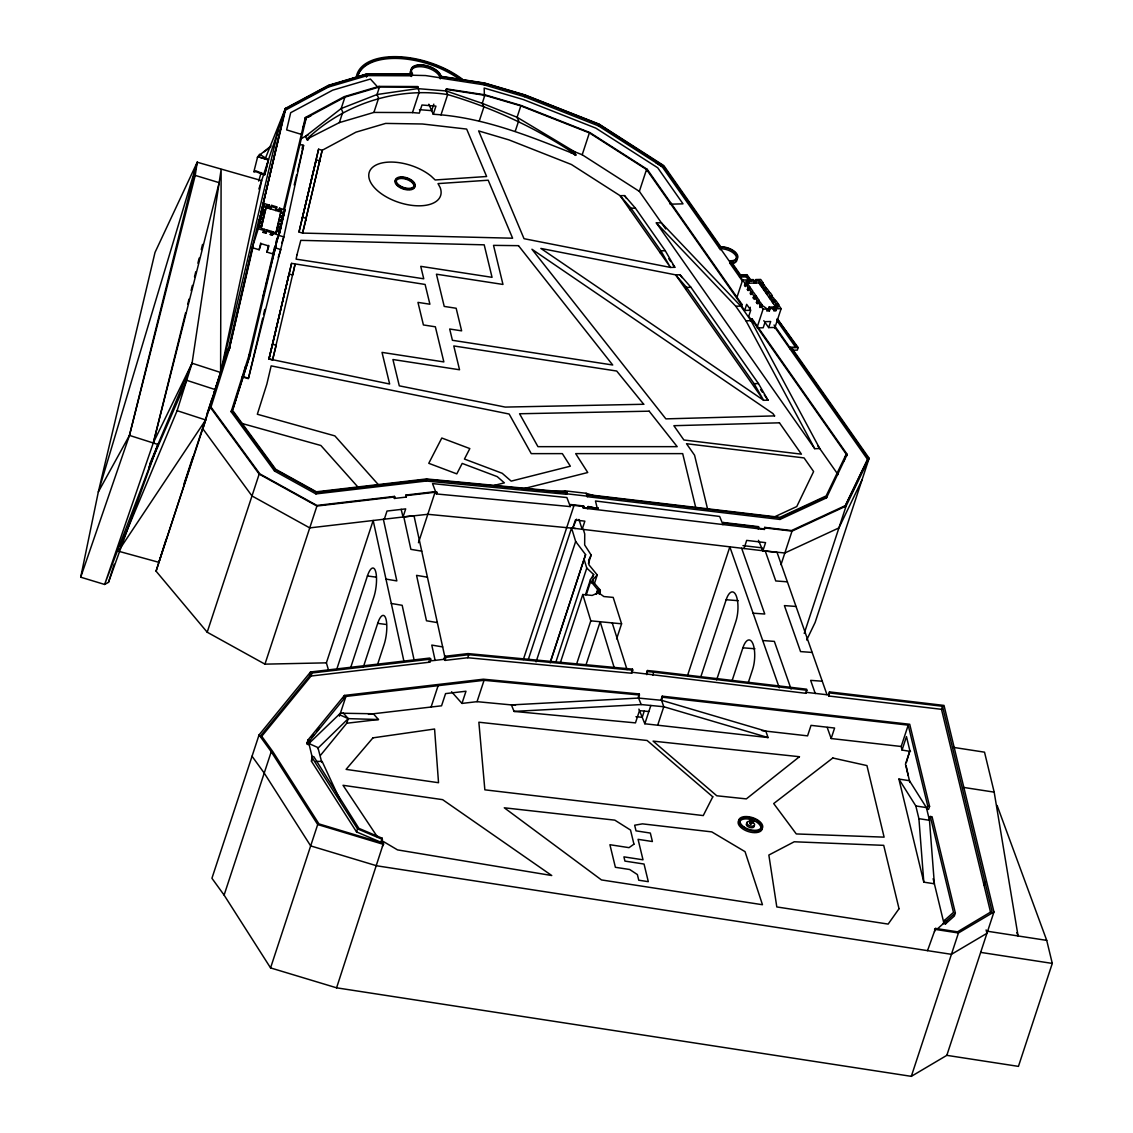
<?xml version="1.0" encoding="UTF-8"?>
<svg xmlns="http://www.w3.org/2000/svg" width="1133" height="1133" viewBox="0 0 1133 1133"><rect width="100%" height="100%" fill="white"/><g stroke="black" fill="none" stroke-linecap="round" stroke-linejoin="round"><path stroke-width="1.5" d="M263.026 209.747L265.519 210.044L264.754 212.381L262.247 212.098L262.035 213.004L263.833 206.333L266.128 207.452L261.171 228.285L264.754 229.376L263.068 232.392L265.873 233.242L266.581 229.857L271.977 231.5L270.277 234.573L272.359 235.211L272.784 233.979L271.297 233.525M265.873 233.242L266.581 229.857M750.754 821.652L752 821.977M528.105 660.128L571.556 528.006L583.353 529.437L584.727 533.926L584.67 544.959L591.171 555.043L588.664 560.113L588.962 564.829L597.247 574.955L592.899 579.629L592.743 581.385L599.725 589.5L600.363 590.916L599.258 594.287M253.197 246.272L229.078 349.757L252.772 246.144M406.124 497.09L406.138 495.022L406.124 497.09L394.411 498.449L394.426 496.396L316.914 505.445L259.868 473.891L211.007 407.101L210.497 408.631L229.574 348.228L230.254 343.214M80.712 577.193L98.33 491.934L129.459 435.398L157.997 444.49L108.485 582.348L104.633 584.458L80.712 577.193L129.459 435.398L195.23 175.403L197.213 162.231L261.638 180.629L220.609 372.488L215.256 389.596L186.69 380.32L148.89 467.235M120.353 546.432L177.116 410.67L192.058 363.211L221.133 169.497L220.609 372.488L192.058 363.211L153.38 442.663L104.633 584.458L157.997 444.49M279.539 208.189L278.718 211.375L279.539 208.189L285.077 209.874L283.519 215.695L282.627 215.426L283.448 212.678L281.14 211.574L281.48 210.143L279.341 209.478M276.721 206.886L275.758 210.483L276.721 206.886L271.708 205.37L270.291 208.812L271.708 205.37M299.664 144.273L303.573 145.463L283.802 236.91L248.481 378.238L242.986 376.567L245.564 366.271M291.578 263.366L268.974 358.949L389.653 384.016L382.019 352.391L443.853 361.923L435.355 326.8L423.416 324.959L417.964 302.384L429.903 304.211L425.116 284.454L291.578 263.366L268.96 358.934L272.543 360.025L276.197 345.338L272.614 344.248L288.589 275.985L289.269 273.988L292.725 275.036L295.033 264.414L272.543 360.025M298.999 232.01L318.6 149.202L322.183 150.292L355.96 132.164L385.645 123.412L422.425 123.993L466.669 129.077L486.624 176.507L435.157 179.977L431.22 176.224A37.545 19.445 18.2 0 0 372.587 167.33A37.545 19.445 18.2 0 0 400.756 203.005A37.545 19.445 18.2 0 0 440.128 187.483L438.018 183.603L488.196 180.218L512.612 238.213L302.568 233.086L298.999 232.01L318.6 149.202M278.18 130.323L221.502 369.811L202.878 428.826L251.993 495.957L309.748 527.893L413.998 515.727L445.156 658.358M403.73 660.397L373.168 520.486L326.375 662.847L264.952 664.15L207.197 632.214L156.071 571.174L228.682 347.944L258.267 222.38L264.428 203.628L269.484 205.158L267.841 208.075L269.484 205.158M260.689 213.995L285.757 108.711L328.896 85.541L367.772 74.084L412.242 74.268L411.548 71.79A15.239 7.889 18.2 0 1 422.127 65.218A15.239 7.889 18.2 0 1 439.59 73.971L441.176 76.619L484.584 83.304L524.919 95.172L598.861 124.304L663.117 165.772L719.965 246.824L723.902 247.405A11.698 6.062 18.2 0 1 736.082 253.778A11.698 6.062 18.2 0 1 733.136 260.562L730.615 260.802L729.638 262.856L742.568 281.281M261.893 224.461L262.389 222.946L259.924 222.535L258.522 227.818L259.174 225.849L261.567 226.572M261.482 215.327L261.213 216.445L262.629 211.191L265.023 211.913L264.428 213.726M263.224 207.962L263.054 208.67L264.428 203.628M276.523 231.118L279.794 232.194L272.911 253.934L266.935 252.121L268.932 246.017L261.156 243.666L259.16 249.77L252.277 247.674L259.174 225.849M260.293 221.105L262.672 221.884L262.063 223.725L259.684 222.96L259.429 224.037L260.93 218.414L263.323 219.151M260.93 218.414L260.321 220.269L261.95 214.236L264.343 214.958M265.363 209.789L266.524 205.611L268.464 206.206M259.16 249.77L260.746 243.014M266.935 252.121L268.535 245.379M274.512 247.815L248.778 355.946L249.274 354.417L231.16 411.746L274.526 471.016L315.937 493.917L426.291 481.029L566.486 494.285L566.854 492.232L426.433 478.947L316.404 491.793L275.716 469.289L232.605 410.358L250.166 354.7L277.925 236.825M283.562 209.563L305.344 117.52L344.248 96.645L379.003 86.391L417.737 86.547L419.168 92.24L412.483 112.578L373.904 112.422L339.334 122.619L306.788 139.189L305.513 136.3L341.189 108.527L377.006 94.521L417.581 88.615L446.076 90.937L482.304 103.372L517.073 117.266L574.643 151.78L575.635 155.363L572.547 152.686M279.214 232.01L306.207 117.917L344.928 97.141L379.498 86.944L418.091 87.099M279.794 232.194L279.171 234.064L280.701 228.413L279.809 228.144L279.129 230.169L280.035 230.438L281.508 224.985L278.208 224.022L277.557 226.019M279.384 218.272L280.007 216.389L283.292 217.366L281.735 223.229L282.372 221.303L279.115 220.17M283.519 215.695L282.825 214.576M280.177 225.75L280.857 226.982L282.372 221.303M283.519 216.346L282.627 216.077L282.06 217.791L282.967 218.06L282.683 219.25L284.086 213.981L280.828 212.806M302.044 148.692L302.865 145.251M248.481 378.238L262.729 318.047M263.55 314.606L264.768 309.451M294.212 185.019L296.662 174.694M297.469 171.267L303.573 145.463M319.194 162.94L319.86 160.9L316.277 159.81L302.001 219.363L302.667 217.324L306.236 218.414L302.568 233.086L322.183 150.292L305.556 220.439M129.459 435.398L197.213 162.231L155.009 252.447L98.33 491.934L197.213 162.231M185.6 312.779L153.38 442.663L219.165 182.668L195.23 175.403M187.724 304.239L188.999 299.112M191.109 290.558L192.383 285.431M194.508 276.891L195.768 271.764M197.893 263.224L199.167 258.097M201.292 249.543L202.552 244.416M257.687 156.637L268.45 159.909L257.687 156.637L253.863 171.777L255.888 170.856L264.839 174.397L268.45 159.909L259.669 154.244L257.403 157.487M255.704 171.607L264.626 175.048L268.11 160.928M268.96 358.934L272.614 344.248M263.238 295.925L264.966 289.057M265.83 285.629L268.408 275.333M269.272 271.906L275.815 246.357L274.908 246.088M550.185 662.833L585.591 554.632L575.663 541.447L571.556 528.006M258.664 181.068L261.185 172.584M156.071 571.174L166.183 539.138M233.044 408.064L250.166 354.7M108.485 582.348L114.206 564.305M259.344 155.263L270.999 146.015M258.891 188.999L285.36 108.456L328.528 85.287L367.503 73.801L412.242 74.268M285.247 110.241L286.026 108.556M266.524 205.611L265.901 207.481L280.857 212.027L275.9 232.987L276.764 230.112L280.092 230.99M263.607 217.182L264.386 214.633L262.077 213.514M262.714 220.992L263.621 218.032L261.312 216.927M263.068 232.392L264.754 229.376M184.056 483.692L192.865 456.896M207.183 413.347L212.14 398.278M213.783 393.25L228.682 347.944M211.092 402.767L215.114 390.559M177.116 410.67L205.668 419.961L158.861 562.322L118.37 551.19M208.458 411.109L212.48 398.901M229.078 349.757L229.574 348.228M304.834 119.05L305.344 117.52M303.134 127.264L306.207 117.917M301.732 132.802L301.222 134.331L286.635 129.898L290.699 112.691L332.677 90.173L370.406 79.041L378.507 87.921L379.003 86.391M270.277 234.573L271.977 231.5M272.359 235.211L273.407 232.109L276.084 232.931M280.276 214.519L281.48 210.143M279.653 217.154L280.205 215.454L282.627 216.077M278.477 222.11L279.299 219.349L282.669 220.043M277.783 225.056L278.406 223.13L281.706 224.093M276.721 229.503L277.557 226.77L280.899 227.549M281.763 219.774L281.154 221.643L282.046 221.912M281.48 220.822L285.077 209.874M308.799 138.141L310.626 136.3L307.496 140.237L306.788 139.189C344.021 103.868 396.847 86.675 447.662 94.563C493.365 107.961 536.348 128.142 575.918 154.669C529.947 136.342 483.281 117.138 433.259 114.263L428.855 104.222M280.007 227.28L279.341 229.263L280.248 229.546M278.52 232.761L279.185 230.721M275.815 242.292L277.316 237.718M278.803 233.71L278.307 235.239L283.802 236.91L281.749 243.17M280.035 230.438L280.701 228.413M285.53 110.071L328.386 87.071L328.896 85.541M278.236 257.375L280.814 249.557L274.413 247.617M231.16 411.746L231.67 410.217L275.036 469.487L316.433 492.388L426.801 479.5L566.996 492.756M232.888 408.928L236.528 397.527M315.597 161.849L316.277 159.81M341.061 108.91L344.928 97.141M339.334 122.619L342.775 112.139L341.189 108.527M366.398 77.157L367.503 73.801L367.262 75.614L328.386 87.071M376.737 95.356L379.498 86.944M373.904 112.422L378.606 98.146L377.006 94.521M207.197 632.214L259.174 474.09L210.058 406.959M274.526 471.016L275.036 469.487M411.251 76.52L412.086 73.971L411.067 71.719A15.749 8.158 18.2 0 1 423.94 65.147A15.749 8.158 18.2 0 1 441.105 76.35L484.57 83.035L525.018 94.931L599.074 124.106L663.839 165.616L721.098 247.249L720.262 249.784L721.792 247.277M367.262 75.614L411.746 75.784L412.398 73.687M412.539 73.971L411.746 75.784M440.001 77.497L440.496 75.982M440.199 76.888L440.68 78.149L484.074 84.833L524.423 96.687L598.366 125.834L662.961 167.217L655.724 162.585L656.219 161.056M440.27 78.885L441.105 76.35L440.68 78.149M433.812 104.137L431.673 110.652L419.451 109.66M433.259 114.263L435.936 106.134L421.972 105.001L419.295 113.13L412.483 112.578M656.333 222.889L814.726 448.682L819.74 448.541L750.995 320.667L740.77 306.094L661.36 222.762L656.333 222.889L735.742 306.222L741.591 306.066L742.087 304.536L647.255 169.355L589.797 132.533L520.996 105.426L484.938 94.818L446.459 88.884L445.949 90.413L447.662 94.563L440.978 114.9M446.076 90.937L446.459 88.884M315.937 493.917L316.433 492.388M264.952 664.15L316.928 506.04L394.907 496.934M261.142 737.016L311.037 676.033L429.775 662.182L430.781 659.123L429.789 658.046L310.555 671.968L259.06 734.906L211.928 878.273L224.107 895.098L270.56 967.908L336.586 987.82L911.314 1076.35L946.82 1055.347L1018.44 1066.38L1052.288 963.418L1046.722 940.376L997.097 805.436M484.074 84.833L484.584 83.304M482.176 103.74L484.938 94.818M224.107 895.098L271.24 751.731L259.06 734.906M479.344 120.806L483.89 106.984L482.304 103.372M309.479 675.254L310.555 671.968M311.037 676.033L312.028 672.988L430.781 659.123M639.579 695.011L484.06 680.31L345.919 696.441L309.89 740.458L309.167 744.636L307.369 744.353L307.043 742.965L308.034 739.92L344.446 695.421L483.352 679.205L639.324 693.948L638.573 698.07L641.193 704.556L663.768 706.737L768.075 737.569L765.795 731.111L661.474 700.293L638.573 698.07L511.422 704.91L514.042 711.411L635.471 722.882L639.494 710.646L648.855 711.524M307.369 744.353L308.034 739.92M384.328 519.183L387.004 511.054L405.699 508.873L403.022 517.002L427.807 514.297L575.479 528.488M516.96 117.648L520.826 105.879L484.952 95.328L446.586 89.422M524.423 96.687L524.919 95.172M336.699 669.419L367.418 575.961A18.765 5.438 -82.4 0 1 375.618 571.386A18.765 5.438 -82.4 0 1 373.777 597.318L350.734 667.408M394.426 496.396L394.411 498.449M515.218 131.357L518.673 120.877L517.073 117.266M311.462 761.263L312.028 756.433L313.827 756.702L358.878 828.35L382.232 838.25L381.509 842.499L356.527 831.905L311.462 761.263L312.467 758.204L308.898 743.517L340.41 713.195L373.324 713.776L378.464 719.526L346.755 723.236L320.597 755.201M317.566 748.559L348.27 718.634L378.464 719.526M321.786 762.424L317.906 747.553L308.898 743.517M343.441 698.466L344.446 695.421M339.433 716.155L345.919 696.441M363.353 666.983L377.7 623.348A18.765 5.438 -82.4 0 1 385.9 618.774A18.765 5.438 -82.4 0 1 384.059 644.705L377.445 664.844M346.755 723.236L348.27 718.634L343.129 712.869M426.291 481.029L426.801 479.5M270.56 967.908L317.693 824.541L271.24 751.731M418.459 542.735L435.058 492.246L436.885 492.416L436.389 493.946L570.253 506.593L570.621 504.539L573.836 504.851L583.651 506.012L583.339 508.066L764.393 529.437L764.704 527.383L791.528 530.541L845.275 505.644L868.161 458.086L790.452 347.307L797.122 347.123L777.323 318.897L798.156 347.576L797.32 350.111L792.406 350.253M436.389 493.946L436.757 491.878L434.69 491.694L406.138 495.022M573.595 153.592L571.046 152.799L571.315 151.964L575.635 155.363M356.527 831.905L357.518 828.846L312.467 758.204M665.708 228.951L639.352 191.378L582.206 154.754L589.387 132.887L520.826 105.879M598.366 125.834L598.861 124.304M381.141 841.536L382.232 838.25M443.839 659.335L444.844 656.29L468.056 653.585L632.441 669.121L632.696 670.184L631.69 673.243L467.773 657.735L444.986 660.397L443.839 659.335L430.469 660.907M382.458 846.408L383.464 843.349L318.954 823.903L272.897 751.703L261.029 735.317L312.028 672.988M336.586 987.82L383.464 843.349M444.986 660.397L445.991 657.352L468.779 654.69L632.696 670.184M431.092 707.034L438.117 685.677M467.773 657.735L468.779 654.69M515.487 705.307L477.05 701.667L461.967 703.423L465.989 691.229L445.566 693.608L441.558 705.802L368.466 714.342M630.359 210.299L631.024 208.26L620.133 195.712L571.429 164.512L508.972 139.897L478.65 130.918L524.027 238.695L670.439 267.43L674.815 267.317L665.255 250.705L635.401 208.132L624.495 195.598L620.133 195.712L670.439 267.43L660.879 250.818L631.024 208.26L635.401 208.132M639.352 191.378L646.532 169.511L589.387 132.887M646.759 170.885L647.255 169.355M477.05 701.667L484.06 680.31M663.117 165.772L662.607 167.302L719.469 248.354L723.406 248.934A11.698 6.062 18.2 0 1 735.968 260.193M566.854 492.232L566.486 494.285M570.253 506.593L570.621 504.539M670.623 202.665L670.127 204.195L683.015 203.841L657.721 167.783L595.831 128.128L523.333 99.548L484.173 88.048L484.428 96.347M573.326 506.366L573.836 504.851M523.333 659.562L574.034 505.389L583.835 506.536M660.213 252.857L660.879 250.818L665.255 250.705M583.339 508.066L583.651 506.012M751.505 319.138L846.238 454.191L826.141 495.942L779.971 517.328L587.616 494.625L587.234 496.679L779.971 519.438L826.467 497.883L847.187 454.361L752.312 319.124L750.995 320.667M587.234 496.679L587.616 494.625M536.065 661.87L575.663 541.447M588.112 506.536L587.786 508.59L588.112 506.536C596.355 507.4 598.578 511.11 597.969 507.697M826.948 694.571L777.068 552.437L582.178 529.295L584.855 521.166L575.408 520.019L572.731 528.148L576.57 519.169M550.369 661.743L585.591 554.632M555.963 661.785L586.781 568.086L584.146 559.546M588.424 563.413L591.171 555.043M560.226 663.074L582.773 594.513L592.148 595.434L597.53 593.069L598.621 590.817L590.746 581.243L590.463 579.614L593.65 574.488L586.781 568.086M585.506 594.698L590.463 579.614M685.876 289.439L686.541 287.4L675.65 274.866L540.852 248.424L763.642 400.303L768.018 400.176L758.459 383.577L690.918 287.286L680.027 274.738L675.65 274.866L763.642 400.303L754.096 383.69L686.541 287.4L690.918 287.286M586.342 594.641L590.746 581.243M592.559 577.816L593.65 574.488M591.808 582.971L592.899 579.629M594.513 583.268L597.247 574.955M596.227 594.089L597.87 589.103M596.454 594.329L598.082 589.344M598.635 592.828L599.725 589.5M576.513 664.32L590.803 620.827L582.773 594.513M730.459 262.828L720.291 248.325L720.786 246.796A12.449 6.444 18.2 0 1 736.747 253.75A12.449 6.444 18.2 0 1 730.969 261.298L729.638 262.856L730.615 260.802L740.486 274.88L747.044 274.696L750.938 280.262M585.874 665.241L600.178 621.748L621.578 623.801L616.621 638.856M730.771 262.318L731.267 260.788M749.281 281.168L746.25 276.849L739.594 277.033L740.486 274.88L740.09 275.503L730.148 261.326L730.969 261.298M736.988 297.214L742.639 280.035L747.398 279.893L748.304 281.366L747.695 283.236L758.883 282.924L776.502 308.034L777.111 306.151L779.122 305.839L781.119 308.686L774.618 328.457M746.25 276.849L746.746 275.319L740.09 275.503M742.639 280.035L745.075 283.491L744.452 285.36L745.287 286.55L745.953 284.51L748.049 284.312L750.188 287.371L749.522 289.397L747.383 289.524L748.049 287.499L745.953 284.51M746.689 285.374L747.313 283.505L745.854 281.423L748.304 281.366M740.77 306.094L741.279 304.565L646.532 169.511M749.352 279.681L749.04 283.193L749.352 279.681L753.374 279.582L754.635 281.026L753.969 283.066M748.757 288.575L750.825 291.521L752.992 291.422L750.768 288.249L748.757 288.575L748.106 290.572L747.383 289.524M750.301 307.27L749.295 310.315L744.664 310.442L746.661 304.338L750.754 310.173L748.743 316.277L753.289 322.749M750.825 291.521L750.173 293.518L750.952 294.608L751.576 292.682L753.742 292.583L756.122 295.996L756.221 298.956L756.83 297.087L754.89 297.483L754.281 299.353L753.204 297.837L753.842 295.897L751.576 292.682M755.909 279.568L755.612 283.009L755.909 279.568L760.696 279.44L763.104 282.868L763.16 285.842L761.489 286.621L763.656 284.341L766.007 287.697L765.511 289.198L763.571 289.609L764.067 288.108L761.985 285.119M758.883 282.924L759.535 280.956L756.263 281.041M631.69 673.243L632.441 669.121M759.535 280.956L760.923 282.924L760.271 284.893L762.452 284.836M761.631 306.661L762.183 304.961L760.059 301.916L757.949 302.086L757.382 303.8L756.433 302.426L757.042 300.557L754.89 297.483M763.16 285.842L763.656 284.341M752.312 319.124L751.816 320.639L745.967 320.809L735.742 306.222M759.492 303.63L758.6 302.341L759.209 300.472L756.83 297.087M764.166 290.445L764.775 288.603L766.984 288.589L769.165 291.691L766.984 291.748L764.775 288.603M757.949 302.086L759.861 304.819L759.988 307.496L760.611 305.598L763.104 305.995L767.324 309.04L766.715 310.938L769.406 310.867L770.157 308.558L769.052 307.114L768.301 309.408L769.406 310.867M766.375 293.589L766.984 291.748M766.97 294.453L767.707 292.243L770.199 292.626L772.366 295.727L771.644 297.937M757.439 326.361L763.104 309.153L760.611 305.598M638.318 697.007L639.324 693.948M769.463 297.993L770.185 295.784L767.707 292.243M646.419 673.597L647.41 670.538L653.359 671.104L806.597 689.19L806.852 690.252L805.846 693.311L631.435 672.181M770.058 298.843L770.652 297.03L773.145 297.427L775.029 300.103L774.434 301.916L772.253 301.973L772.848 300.16L770.652 297.03M646.844 674.673L647.41 670.538M773.329 303.517L774.108 301.18L775.935 300.627L778.697 304.565L777.932 306.901L775.439 306.519L776.204 304.168L774.108 301.18M652.764 675.226L653.755 672.181L806.852 690.252M777.111 306.151L777.904 307.284L776.133 307.34L775.878 310.683L773.981 310.739L773.287 309.267L774.051 306.972L769.052 307.114M773.981 310.739L774.745 308.445L774.051 306.972M845.275 505.644L844.765 507.173L867.666 459.601L774.944 327.437L768.67 327.607L770.681 321.503L765.214 321.659L763.203 327.763L757.198 327.919M775.878 310.683L776.133 307.34M644.224 711.184L642.213 717.302L635.967 716.693M777.323 318.897L776.813 320.427L795.621 347.236M768.075 737.569L644.833 723.775L650.852 705.462M662.224 696.172L662.479 697.234L908.213 725.134L927.771 806.087L926.78 809.132L928.564 809.415L929.57 806.356L909.728 724.27L662.224 696.172L661.219 699.231L663.768 706.737L657.749 725.035M661.474 700.293L662.479 697.234M723.265 522.483L722.882 524.537L723.265 522.483L758.487 526.647L758.175 528.714L758.487 526.647M806.682 640.003L815.123 622.47L869.124 458.256L791.599 347.746L790.452 347.307L789.956 348.822L791.103 349.276L791.599 347.746L798.156 347.576M687.547 675.495L729.836 546.871L779.306 687.83M700.93 676.514L726.168 599.739A18.765 6.84 -85.5 0 1 736.025 595.349A18.765 6.84 -85.5 0 1 735.855 621.451L716.651 679.857M744.013 548.542L746.675 540.399L765.568 542.636L762.906 550.765L784.843 552.989L838.916 527.921L861.93 480.109M764.393 529.437L764.704 527.383M779.971 519.438L780.467 517.908L826.963 496.353L826.467 497.883M731.861 681.386L742.894 647.807A18.765 6.84 -85.5 0 1 752.765 643.417A18.765 6.84 -85.5 0 1 752.595 669.518L748.177 682.944M780.991 564.701L792.024 531.122L846.11 506.069L869.124 458.256M844.014 460.919L846.238 454.191M846.691 455.891L847.187 454.361M804.232 633.432L846.11 506.069M867.666 459.601L868.161 458.086M990.653 912.631L941.495 709.315L828.733 696.002L829.483 691.895L944.016 705.42L993.953 911.98L946.82 1055.347M828.733 696.002L829.483 691.895M910.507 751.448L902.052 750.06L901.188 746.491L831.155 738.532L834.596 728.037L811.03 725.361L807.574 735.855L762.112 730.7M901.188 746.491L908.213 725.134M902.052 750.06L906.471 736.606L909.884 750.726L905.465 764.18L909.87 782.393M906.358 762.551L909.884 750.726M941.495 709.315L942.5 706.27L829.738 692.957M929.287 819.541L930.292 816.482L932.077 816.766L955.346 912.986L954.34 916.03L945.517 923.919L943.336 923.593L937.033 929.23M927.53 950.644L935.518 928.423L957.527 931.822L992.041 911.215L942.5 706.27M934.513 931.482L935.518 928.423M943.336 923.593L944.341 920.534L953.476 912.377L930.292 816.482M945.517 923.919L946.522 920.874L955.346 912.986M911.314 1076.35L958.447 932.983L993.953 911.98M983.926 884.845L984.931 881.786M254.146 171.777L255.506 171.55M273.407 232.109L272.968 233.341L279.086 235.197M265.533 157.983L285.063 109.377L328.23 86.207L367.503 73.801L364.897 76.18M149.853 463.737L192.058 363.211M600.363 590.916L599.244 593.225L603.847 596.539L613.194 597.403L621.578 623.801M739.594 277.033L739.976 276.41L742.993 280.687M119.333 549.732L205.668 419.961M307.496 140.237L309.082 138.014M307.043 742.965L309.238 740.274M311.448 737.569L313.657 734.878M316.971 730.827L319.166 728.137M730.318 261.723L730.658 262.219M263.592 152.176L270.66 147.035M307.949 117.379L311.065 115.708M300.571 138.948L308.318 134.799M773.4 517.37L796.768 506.55L813.621 471.54L804.062 457.916L686.513 443.725L694.571 455.225L707.757 509.779M494.172 485.42L504.369 482.856L497.231 476.625L462.193 463.411L456.797 473.877L428.77 463.312L441.799 438.018L469.827 448.583L464.445 459.049L502.202 473.282L511.181 481.128L570.352 466.187L562.336 453.625L531.25 453.639L509.142 414.027L271.155 365.874L266.864 384.073L257.333 414.253L334.872 435.893L377.926 484.188M522.058 489.088L587.744 472.518L575.677 453.625L682.689 453.625L695.86 508.108M764.067 288.108L766.007 287.697M406.62 495.56L435.058 492.246M748.049 287.499L750.188 287.371M514.042 711.411L641.193 704.556M554.688 491.368L565.197 490.872L586.129 493.28L597.799 496.905M757.042 300.557L759.209 300.472M756.433 302.426L758.6 302.341M720.786 246.796L719.469 248.354L720.291 248.325M749.706 281.168L754.635 281.026M748.686 281.72L746.789 281.777L747.695 283.236M760.923 282.924L763.104 282.868M770.185 295.784L772.366 295.727M772.848 300.16L775.029 300.103M741.279 304.565L742.087 304.536M770.157 308.558L774.745 308.445M763.104 309.153L767.324 309.04M776.487 308.813L781.119 308.686M773.287 309.267L775.524 309.21M754.096 383.69L758.459 383.577M316.178 761.404L322.112 761.404L340.452 800.861M745.075 283.491L747.313 283.505M259.23 225.439L261.765 225.538L261.284 227.039L258.735 226.94M753.842 295.897L756.122 295.996M753.204 297.837L755.499 297.922M759.861 304.819L762.183 304.961M787.378 581.81L775.765 580.96L765.257 551.049M796.017 606.452L784.404 605.603L800.549 651.588L812.163 652.438M753.119 613.18L764.761 614.029L741.648 548.259M822.261 681.216L810.647 680.366L815.264 693.509M726.168 599.739L738.192 600.688M742.894 647.807L754.918 648.756M763.132 640.57L774.349 641.391L791.075 689.062M570.749 505.077L574.034 505.389M647.849 671.614L653.755 672.181M590.803 620.827L600.178 621.748L614.44 668.399M587.744 495.149L780.467 517.908M588.296 507.074L598.097 508.221M723.392 523.021L758.671 527.185M764.888 527.921L792.024 531.122M583.155 507.527L587.602 508.051M757.991 528.176L764.209 528.913M742.979 545.61L761.872 547.834L762.906 550.765L758.459 540.328M828.478 694.94L805.591 692.249L805.846 693.311M367.418 575.961L375.887 577.108M377.7 623.348L386.169 624.481M776.204 304.168L778.697 304.565M953.575 747.398L984.52 752.17L994.179 792.137L1018.071 935.957L1016.867 932.671M963.234 787.364L994.179 792.137M898.894 779.079L909.459 780.708L926.397 807.588L929.471 820.292L934.371 883.782L923.806 882.154L898.894 779.079L915.832 805.96L918.905 818.663L923.806 882.154M927.771 806.087L929.57 806.356M915.832 805.96L926.397 807.588M918.905 818.663L929.471 820.292M308.374 741.308L310.173 741.577M944.341 920.534L946.522 920.874M987.126 931.199L1046.722 940.376M934.541 929.301L958.447 932.983M980.668 952.386L1052.288 963.418M421.745 551.176L410.882 549.349L403.801 516.917M427.438 577.193L416.562 575.366L426.475 620.771L437.352 622.598M385.971 579.09L396.833 580.917L383.379 519.296M391.296 603.478L402.173 605.305L414.012 659.562M442.663 646.915L431.786 645.088L435.143 660.454M263.847 206.093L266.283 206.603M277.401 227.464L279.809 228.144M241.173 423.246L320.88 445.496L358.41 487.587M317.693 824.541L383.719 844.453M271.042 206.518L276.509 208.175M268.875 207.027L270.943 207.665M275.97 209.18L278.916 210.087M283.448 212.678L284.341 212.962M258.48 228.824L263.72 230.41M266.538 231.203L270.943 232.548M264.102 231.344L265.915 231.897M242.15 376.793L248.368 378.677M569.134 149.613L582.206 154.754M357.518 828.846L382.515 839.44M339.263 714.597L348.27 718.634M259.174 474.09L316.928 506.04M381.509 840.417L397.527 849.892L551.743 875.526L442.621 799.657L343.03 785.296L377.643 837.259M444.844 656.29L445.991 657.352M428.798 661.091L429.775 662.182M451.571 691.767L461.967 703.423M252.05 756.249L264.23 773.088L310.669 845.898L376.708 865.796L951.437 954.326L986.928 933.323L986.107 929.91M746.746 275.319L750.797 281.083M774.066 324.987L791.103 349.276M763.798 320.667L768.67 327.607M741.024 305.259L744.664 310.442M817.757 445.708L838.038 474.6M624.495 195.598L626.521 198.459M668.767 258.706L670.778 261.581M672.804 264.442L674.815 267.317M680.027 274.738L682.038 277.627M760.583 389.582L762.438 392.23M764.293 394.879L768.018 400.176M745.967 320.809L814.726 448.682M411.902 75.217L425.583 75.557L440.128 77.795L439.094 75.5A15.239 7.889 18.2 0 0 421.632 66.748A15.239 7.889 18.2 0 0 411.052 73.319M722.755 524.013L719.639 516.45L595.476 500.984L597.077 507.57M565.197 490.872L566.358 493.747L587.106 496.141L586.129 493.28M638.885 709.102L644.833 723.775M570.126 506.069L566.882 497.557L432.523 483.593L436.262 493.407M827.217 727.457L831.155 738.532M578.921 519.466L582.178 529.295M612.231 622.938L627.045 669.603M326.375 662.847L328.343 669.49M933.153 878.698L943.959 923.409M401.167 509.284L403.022 517.002M906.145 765.837L908.199 775.51M410.231 74.254A15.749 8.158 18.2 0 1 411.18 70.133M357.688 76.407A64.326 33.324 18.2 0 1 398.15 57.429A64.326 33.324 18.2 0 1 461.867 79.735M356.484 76.038A65.587 33.976 18.2 0 1 397.74 56.692A65.587 33.976 18.2 0 1 462.703 79.437M357.816 75.741A64.326 33.324 18.2 0 1 398.49 58.477A64.326 33.324 18.2 0 1 460.196 79.763M736.988 259.967A12.449 6.444 18.2 0 1 732.768 263.522M734.283 262.346A11.698 6.062 18.2 0 1 732.3 263.097M736.138 258.083A11.698 6.062 18.2 0 1 735.629 261.213M409.48 189.353A9.39 4.858 18.2 0 0 413.658 184.651L412.752 183.22A9.39 4.858 18.2 0 0 401.082 178.462A9.39 4.858 18.2 0 0 396.437 183.688A9.39 4.858 18.2 0 0 407.299 189.353M410.146 180.43A10.324 5.353 18.2 0 1 412.908 189.112A10.324 5.353 18.2 0 1 398.32 186.534A10.324 5.353 18.2 0 1 398.094 178.306M405.217 178.447A10.324 5.353 18.2 0 1 407.781 179.283M750.372 821.538A2.025 1.048 18.2 0 0 753.558 821.652A2.025 1.048 18.2 0 0 750.967 819.825A2.025 1.048 18.2 0 0 750.372 821.538A4.065 2.096 18.2 0 0 747.313 824.13A4.065 2.096 18.2 0 0 753.898 825.844A4.065 2.096 18.2 0 0 751.377 821.85M762.212 827.6A12.52 6.486 18.2 0 1 748.077 831.495A12.52 6.486 18.2 0 1 739.268 819.952M749.168 818.423A12.52 6.486 18.2 0 1 752.312 819.23M757.963 822.034A12.52 6.486 18.2 0 1 760.087 823.818M739.467 823.365A11.174 5.792 18.2 0 1 752.085 819.895L752.057 819.895A11.174 5.792 18.2 0 1 759.946 830.192M754.096 826.084A4.065 2.096 18.2 0 1 749.012 827.161A4.065 2.096 18.2 0 1 747.199 823.252M752.978 821.524A2.025 1.048 18.2 0 1 752.043 822.955A2.025 1.048 18.2 0 1 749.423 821.411A2.025 1.048 18.2 0 1 751.717 820.774M392.471 663.074A18.765 5.438 -82.4 0 1 393.93 662.862M750.074 823.634L751.321 824.045L750.131 823.549M296.973 254.854L296.095 259.145L423.756 278.803L420.74 266.34L492.048 277.33L484.202 244.827L300.797 240.352L296.973 254.854M285.36 108.456L259.188 220.977L285.36 108.456M712.784 796.825L703.253 815.576L484.853 789.828L478.862 722.217L647.113 740.486L712.784 796.825M899.035 908.737L888.145 924.089L776.799 906.938L768.854 855.047L794.219 841.777L883.712 845.345L899.035 908.737M372.955 737.852L346.075 769.378L438.528 782.719L434.576 729.015L372.955 737.852M799.445 756.717L746.335 798.892L716.778 795.777L653.09 741.124L799.445 756.717M832.812 758.005L773.697 803.566L796.287 833.945L884.108 837.145L866.943 765.582L832.812 758.005M633.942 844.184L629.027 847.654L609.922 844.722L615.389 867.297L629.707 869.507L637.383 874.563L638.757 880.214L648.303 881.672L644.04 864.04L624.934 861.094L623.915 856.86L643.006 859.805L638.063 839.326L652.396 841.536L650.342 833.067L636.024 830.857L634.65 825.221L642.439 823.861L711.779 831.891L745.047 851.662L762.467 904.729L601.467 879.93L504.284 807.801L614.822 820.15L630.529 830.064L633.942 844.184M720.489 247.716L719.667 247.745L720.489 247.716M774.59 415.896L665.864 418.87L531.929 249.232L772.918 413.531L774.59 415.896M779.447 422.821L673.866 425.696L683.879 439.986L801.428 454.163L779.447 422.821M643.714 404.269L505.261 407.087L399.298 385.843L392.924 359.515L459.545 369.769L453.781 345.947L616.706 371.043L643.714 404.269M649.167 411.18L519.565 413.757L537.948 446.671L677.18 446.657L649.167 411.18M518.489 245.663L493.521 245.365L502.967 284.44L436.432 274.2L444.221 306.42L456.16 308.261L461.627 330.85L449.688 329.009L452.421 340.297L612.712 364.996L518.489 245.663M413.984 183.631L413.078 182.201A9.39 4.858 18.2 0 0 397.839 178.292A9.39 4.858 18.2 0 0 403.716 187.526A9.39 4.858 18.2 0 0 413.984 183.631M398.037 185.033A10.324 5.353 18.2 0 0 414.791 186.733A10.324 5.353 18.2 0 0 402.966 176.975A10.324 5.353 18.2 0 0 398.037 185.033M742.936 827.175A12.52 6.486 18.2 0 0 762.566 827.784A12.52 6.486 18.2 0 0 746.59 816.553A12.52 6.486 18.2 0 0 742.936 827.175M743.772 826.807A11.174 5.792 18.2 0 0 761.291 827.359A11.174 5.792 18.2 0 0 747.029 817.332A11.174 5.792 18.2 0 0 743.772 826.807"/></g></svg>
